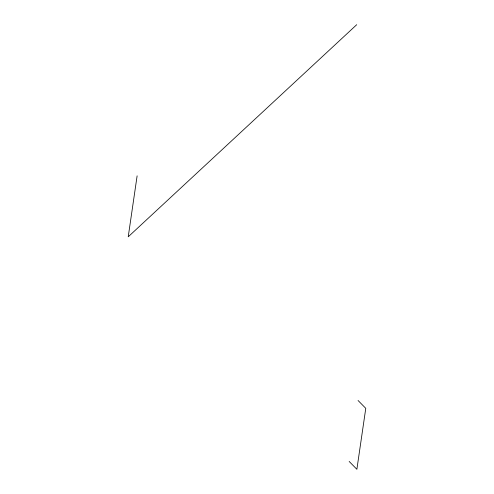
<?xml version="1.0" encoding="UTF-8"?>
<svg xmlns="http://www.w3.org/2000/svg" width="494" height="494" viewBox="0 0 494 494"><rect width="100%" height="100%" fill="white"/><g stroke="black" fill="none" stroke-linecap="round" stroke-linejoin="round"><path stroke-width="0.74" d="M137.122 175.845L128.224 236.811L356.717 24.7M358.051 400.492L365.776 408.34L356.878 469.3L349.159 461.452"/></g></svg>
